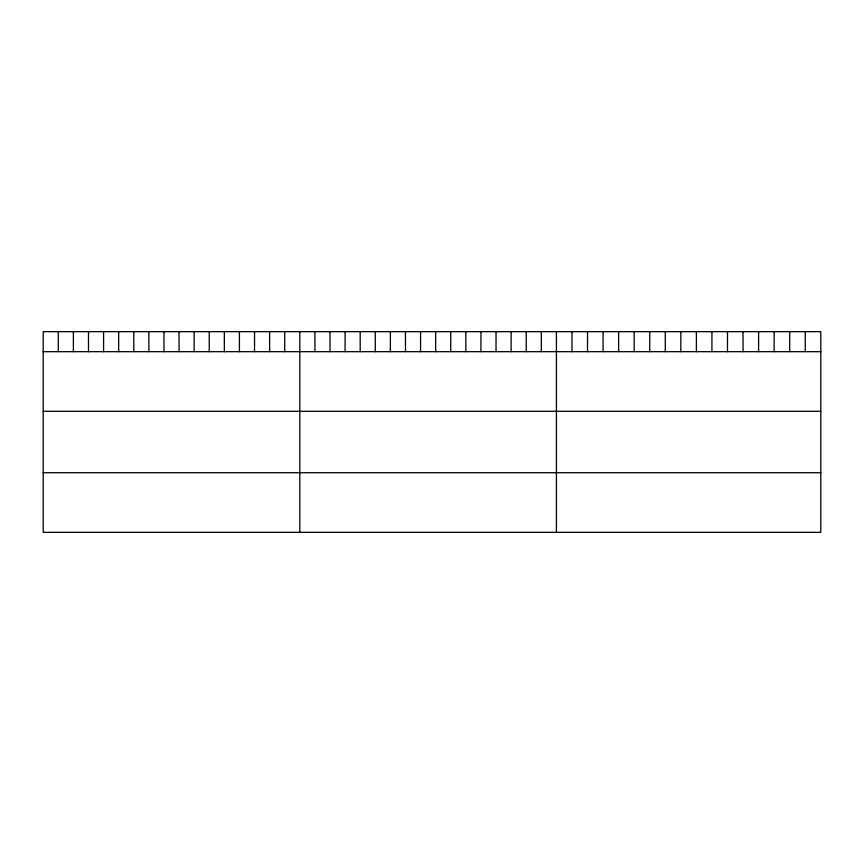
<?xml version="1.0" encoding="UTF-8"?>
<svg xmlns="http://www.w3.org/2000/svg" width="864" height="864" viewBox="0 0 864 864"><rect width="100%" height="100%" fill="white"/><g stroke="black" fill="none" stroke-linecap="round" stroke-linejoin="round"><path stroke-width="1.3" d="M820.8 351.68L820.8 532.343L43.2 532.343L43.2 331.657L820.8 331.657L820.8 351.68L43.2 351.68M43.2 411.296L820.8 411.296M43.2 472.727L820.8 472.727M805.248 331.657L805.248 351.68M789.696 331.657L789.696 351.68M774.144 331.657L774.144 351.68M758.592 331.657L758.592 351.68M743.04 331.657L743.04 351.68M727.488 331.657L727.488 351.68M711.936 331.657L711.936 351.68M696.384 331.657L696.384 351.68M680.832 331.657L680.832 351.68M665.28 331.657L665.28 351.68M649.728 331.657L649.728 351.68M634.176 331.657L634.176 351.68M618.624 331.657L618.624 351.68M603.072 331.657L603.072 351.68M587.52 331.657L587.52 351.68M571.968 331.657L571.968 351.68M556.416 331.657L556.416 532.343M541.318 331.657L541.318 351.68M526.23 331.657L526.23 351.68M511.132 331.657L511.132 351.68M496.033 331.657L496.033 351.68M480.946 331.657L480.946 351.68M465.847 331.657L465.847 351.68M450.749 331.657L450.749 351.68M435.661 331.657L435.661 351.68M420.563 331.657L420.563 351.68M405.475 331.657L405.475 351.68M390.377 331.657L390.377 351.68M375.278 331.657L375.278 351.68M360.191 331.657L360.191 351.68M345.092 331.657L345.092 351.68M329.994 331.657L329.994 351.68M314.906 331.657L314.906 351.68M299.808 331.657L299.808 532.343M284.71 331.657L284.71 351.68M269.622 331.657L269.622 351.68M254.524 331.657L254.524 351.68M239.425 331.657L239.425 351.68M224.338 331.657L224.338 351.68M209.239 331.657L209.239 351.68M194.141 331.657L194.141 351.68M179.053 331.657L179.053 351.68M163.955 331.657L163.955 351.68M148.867 331.657L148.867 351.68M133.769 331.657L133.769 351.68M118.67 331.657L118.67 351.68M103.583 331.657L103.583 351.68M88.484 331.657L88.484 351.68M73.386 331.657L73.386 351.68M58.298 331.657L58.298 351.68"/></g></svg>
